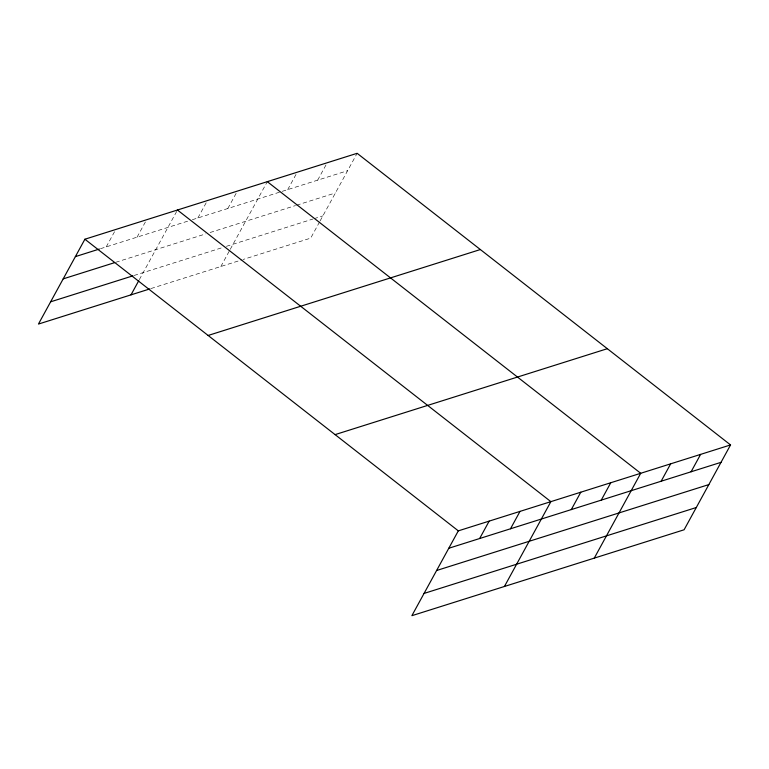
<?xml version="1.0" encoding="UTF-8"?>
<svg xmlns="http://www.w3.org/2000/svg" width="769" height="769" viewBox="0 0 769 769"><rect width="100%" height="100%" fill="white"/><g stroke="black" fill="none" stroke-linecap="round" stroke-linejoin="round"><path stroke-width="0.58" stroke-dasharray="3.85 2.88" d="M106.228 246.887L115.754 229.489M137.074 237.15L146.6 219.751M139.314 279.676L177.456 210.014M197.873 217.963L207.399 200.565M227.826 208.514L237.352 191.116M220.847 266.497L229.71 250.309M230.267 249.3L267.295 181.657M287.712 189.607L296.68 173.236M317.664 180.157L326.623 163.778M319.548 221.962L310.686 238.14L243.033 259.499M320.106 220.943L357.133 153.31M100.508 248.695L187.896 221.107M192.337 219.713L281.06 191.712M282.175 191.356L347.607 170.708M115.754 262.287L205.659 233.911M210.091 232.517L295.498 205.563M296.603 205.208L335.428 192.961M134.056 275.485L221.943 247.743M226.374 246.34L312.887 219.04M314.002 218.684L322.874 215.887M150.974 288.548L241.918 259.845"/><path stroke-width="1.15" d="M730.55 444.934L458.314 530.86L411.867 615.69L684.102 529.774L730.55 444.934L357.133 153.31L84.898 239.226L38.45 324.066L149.868 288.904M131.009 294.854L138.766 280.685M479.645 538.521L489.171 521.122M510.491 528.784L520.017 511.385M504.426 586.478L550.873 501.648L177.456 210.014M571.29 509.587L580.816 492.189M601.243 500.138L610.769 482.74M594.264 558.131L640.712 473.291L267.295 181.657M661.129 481.24L670.655 463.842M691.081 471.782L700.607 454.392M75.372 256.625L99.364 249.05M63.183 278.878L114.61 262.652M50.639 301.813L132.912 275.84M208.12 335.467L480.356 249.541M335.082 434.62L607.318 348.703M448.788 548.259L721.024 462.332M436.6 570.511L708.845 484.585M424.055 593.437L696.291 507.521M84.898 239.226L458.314 530.86"/></g></svg>
